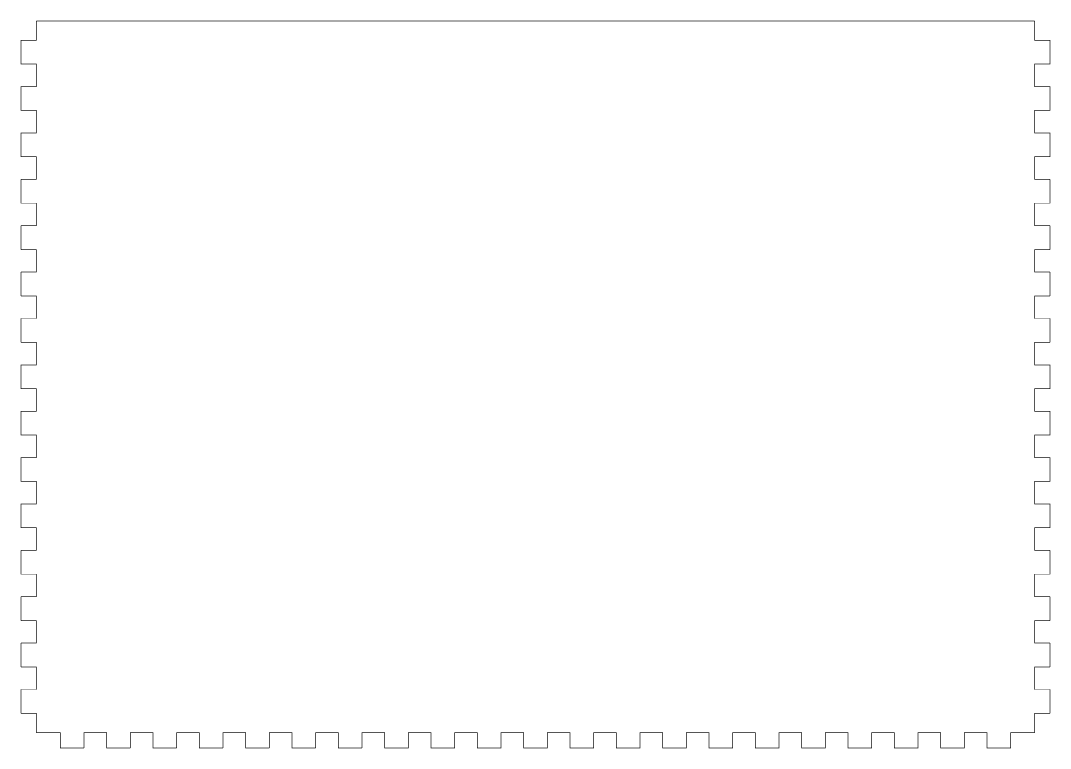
# Model space of a CAD drawing. Extents: x 1 to 1342, y 1 to 618.
# Drawn here: x 1.2 to 334.6, y 1.4 to 236.9 of the extents above; entities that cross this region are included whole.
import ezdxf

# ---------------------------------------------------------------- set-up
doc = ezdxf.new("R2010")
doc.units = 0
doc.layers.get('0').update_dxf_attribs({"linetype": 'CONTINUOUS'})

msp = doc.modelspace()

# ---------------------------------------------------------------- linework, layer by layer
at = {"color": 0, "const_width": 0.2}
for points in [[(6.37755, 236.761), (6.35963, 236.761), (6.3059, 236.732), (6.27697, 236.678), (6.27697, 236.66)], [(6.27697, 236.66), (6.27697, 230.411)], [(329.377, 236.761), (6.37755, 236.761)], [(329.478, 236.66), (329.478, 236.678), (329.448, 236.732), (329.394, 236.761), (329.377, 236.761)], [(329.478, 230.411), (329.478, 236.66)], [(6.37755, 230.511), (1.37804, 230.511), (1.36012, 230.511), (1.30638, 230.482), (1.27744, 230.429), (1.27744, 230.411)], [(1.27744, 230.411), (1.27744, 222.91), (1.27744, 222.893), (1.30638, 222.84), (1.36012, 222.81), (1.37804, 222.81)], [(6.27697, 230.411), (6.27697, 230.429), (6.3059, 230.482), (6.35963, 230.511), (6.37755, 230.511)], [(334.377, 230.511), (329.377, 230.511), (329.394, 230.511), (329.448, 230.482), (329.478, 230.429), (329.478, 230.411)], [(334.477, 222.91), (334.477, 230.411), (334.477, 230.429), (334.447, 230.482), (334.393, 230.511), (334.377, 230.511)], [(1.37804, 222.81), (6.37755, 222.81), (6.35963, 222.81), (6.3059, 222.84), (6.27697, 222.893), (6.27697, 222.91)], [(6.27697, 222.91), (6.27697, 215.409)], [(329.478, 222.91), (329.478, 222.893), (329.448, 222.84), (329.394, 222.81), (329.377, 222.81)], [(329.377, 222.81), (334.377, 222.81), (334.393, 222.81), (334.447, 222.84), (334.477, 222.893), (334.477, 222.91)], [(329.478, 215.409), (329.478, 222.91)], [(6.37755, 215.51), (1.37804, 215.51), (1.36012, 215.51), (1.30638, 215.481), (1.27744, 215.427), (1.27744, 215.409)], [(1.27744, 215.409), (1.27744, 207.909), (1.27744, 207.892), (1.30638, 207.838), (1.36012, 207.808), (1.37804, 207.808)], [(6.27697, 215.409), (6.27697, 215.427), (6.3059, 215.481), (6.35963, 215.51), (6.37755, 215.51)], [(334.377, 215.51), (329.377, 215.51), (329.394, 215.51), (329.448, 215.481), (329.478, 215.427), (329.478, 215.409)], [(334.477, 207.909), (334.477, 215.409), (334.477, 215.427), (334.447, 215.481), (334.393, 215.51), (334.377, 215.51)], [(1.37804, 207.808), (6.37755, 207.808), (6.35963, 207.808), (6.3059, 207.838), (6.27697, 207.892), (6.27697, 207.909)], [(6.27697, 207.909), (6.27697, 200.408)], [(329.478, 207.909), (329.478, 207.892), (329.448, 207.838), (329.394, 207.808), (329.377, 207.808)], [(329.377, 207.808), (334.377, 207.808), (334.393, 207.808), (334.447, 207.838), (334.477, 207.892), (334.477, 207.909)], [(329.478, 200.408), (329.478, 207.909)], [(6.37755, 200.509), (1.37804, 200.509), (1.36012, 200.509), (1.30638, 200.48), (1.27744, 200.426), (1.27744, 200.408)], [(1.27744, 200.408), (1.27744, 192.907), (1.27744, 192.891), (1.30638, 192.837), (1.36012, 192.807), (1.37804, 192.807)], [(6.27697, 200.408), (6.27697, 200.426), (6.3059, 200.48), (6.35963, 200.509), (6.37755, 200.509)], [(334.377, 200.509), (329.377, 200.509), (329.394, 200.509), (329.448, 200.48), (329.478, 200.426), (329.478, 200.408)], [(334.477, 192.907), (334.477, 200.408), (334.477, 200.426), (334.447, 200.48), (334.393, 200.509), (334.377, 200.509)], [(1.37804, 192.807), (6.37755, 192.807), (6.35963, 192.807), (6.3059, 192.837), (6.27697, 192.891), (6.27697, 192.907)], [(6.27697, 192.907), (6.27697, 185.407)], [(329.478, 192.907), (329.478, 192.891), (329.448, 192.837), (329.394, 192.807), (329.377, 192.807)], [(329.377, 192.807), (334.377, 192.807), (334.393, 192.807), (334.447, 192.837), (334.477, 192.891), (334.477, 192.907)], [(329.478, 185.407), (329.478, 192.907)], [(6.37755, 185.507), (1.37804, 185.507), (1.36012, 185.507), (1.30638, 185.479), (1.27744, 185.425), (1.27744, 185.407)], [(1.27744, 185.407), (1.27744, 177.906), (1.27744, 177.89), (1.30638, 177.836), (1.36012, 177.806), (1.37804, 177.806)], [(6.27697, 185.407), (6.27697, 185.425), (6.3059, 185.479), (6.35963, 185.507), (6.37755, 185.507)], [(334.377, 185.507), (329.377, 185.507), (329.394, 185.507), (329.448, 185.479), (329.478, 185.425), (329.478, 185.407)], [(334.477, 177.906), (334.477, 185.407), (334.477, 185.425), (334.447, 185.479), (334.393, 185.507), (334.377, 185.507)], [(1.37804, 177.806), (6.37755, 177.806), (6.35963, 177.806), (6.3059, 177.836), (6.27697, 177.89), (6.27697, 177.906)], [(6.27697, 177.906), (6.27697, 170.405)], [(329.478, 177.906), (329.478, 177.89), (329.448, 177.836), (329.394, 177.806), (329.377, 177.806)], [(329.377, 177.806), (334.377, 177.806), (334.393, 177.806), (334.447, 177.836), (334.477, 177.89), (334.477, 177.906)], [(329.478, 170.405), (329.478, 177.906)], [(6.37755, 170.506), (1.37804, 170.506), (1.36012, 170.506), (1.30638, 170.477), (1.27744, 170.423), (1.27744, 170.405)], [(1.27744, 170.405), (1.27744, 162.905), (1.27744, 162.888), (1.30638, 162.834), (1.36012, 162.804), (1.37804, 162.804)], [(6.27697, 170.405), (6.27697, 170.423), (6.3059, 170.477), (6.35963, 170.506), (6.37755, 170.506)], [(334.377, 170.506), (329.377, 170.506), (329.394, 170.506), (329.448, 170.477), (329.478, 170.423), (329.478, 170.405)], [(334.477, 162.905), (334.477, 170.405), (334.477, 170.423), (334.447, 170.477), (334.393, 170.506), (334.377, 170.506)], [(1.37804, 162.804), (6.37755, 162.804), (6.35963, 162.804), (6.3059, 162.834), (6.27697, 162.888), (6.27697, 162.905)], [(6.27697, 162.905), (6.27697, 155.404)], [(329.478, 162.905), (329.478, 162.888), (329.448, 162.834), (329.394, 162.804), (329.377, 162.804)], [(329.377, 162.804), (334.377, 162.804), (334.393, 162.804), (334.447, 162.834), (334.477, 162.888), (334.477, 162.905)], [(329.478, 155.404), (329.478, 162.905)], [(6.37755, 155.505), (1.37804, 155.505), (1.36012, 155.505), (1.30638, 155.476), (1.27744, 155.422), (1.27744, 155.404)], [(1.27744, 155.404), (1.27744, 147.903), (1.27744, 147.887), (1.30638, 147.833), (1.36012, 147.803), (1.37804, 147.803)], [(6.27697, 155.404), (6.27697, 155.422), (6.3059, 155.476), (6.35963, 155.505), (6.37755, 155.505)], [(334.377, 155.505), (329.377, 155.505), (329.394, 155.505), (329.448, 155.476), (329.478, 155.422), (329.478, 155.404)], [(334.477, 147.903), (334.477, 155.404), (334.477, 155.422), (334.447, 155.476), (334.393, 155.505), (334.377, 155.505)], [(1.37804, 147.803), (6.37755, 147.803), (6.35963, 147.803), (6.3059, 147.833), (6.27697, 147.887), (6.27697, 147.903)], [(6.27697, 147.903), (6.27697, 140.403)], [(329.478, 147.903), (329.478, 147.887), (329.448, 147.833), (329.394, 147.803), (329.377, 147.803)], [(329.377, 147.803), (334.377, 147.803), (334.393, 147.803), (334.447, 147.833), (334.477, 147.887), (334.477, 147.903)], [(329.478, 140.403), (329.478, 147.903)], [(6.37755, 140.503), (1.37804, 140.503), (1.36012, 140.503), (1.30638, 140.474), (1.27744, 140.421), (1.27744, 140.403)], [(1.27744, 140.403), (1.27744, 132.902), (1.27744, 132.886), (1.30638, 132.832), (1.36012, 132.801), (1.37804, 132.801)], [(6.27697, 140.403), (6.27697, 140.421), (6.3059, 140.474), (6.35963, 140.503), (6.37755, 140.503)], [(334.377, 140.503), (329.377, 140.503), (329.394, 140.503), (329.448, 140.474), (329.478, 140.421), (329.478, 140.403)], [(334.477, 132.902), (334.477, 140.403), (334.477, 140.421), (334.447, 140.474), (334.393, 140.503), (334.377, 140.503)], [(1.37804, 132.801), (6.37755, 132.801), (6.35963, 132.801), (6.3059, 132.832), (6.27697, 132.886), (6.27697, 132.902)], [(6.27697, 132.902), (6.27697, 125.402)], [(329.478, 132.902), (329.478, 132.886), (329.448, 132.832), (329.394, 132.801), (329.377, 132.801)], [(329.377, 132.801), (334.377, 132.801), (334.393, 132.801), (334.447, 132.832), (334.477, 132.886), (334.477, 132.902)], [(329.478, 125.402), (329.478, 132.902)], [(6.37755, 125.502), (1.37804, 125.502), (1.36012, 125.502), (1.30638, 125.473), (1.27744, 125.42), (1.27744, 125.402)], [(1.27744, 125.402), (1.27744, 117.901), (1.27744, 117.884), (1.30638, 117.831), (1.36012, 117.8), (1.37804, 117.8)], [(6.27697, 125.402), (6.27697, 125.42), (6.3059, 125.473), (6.35963, 125.502), (6.37755, 125.502)], [(334.377, 125.502), (329.377, 125.502), (329.394, 125.502), (329.448, 125.473), (329.478, 125.42), (329.478, 125.402)], [(334.477, 117.901), (334.477, 125.402), (334.477, 125.42), (334.447, 125.473), (334.393, 125.502), (334.377, 125.502)], [(1.37804, 117.8), (6.37755, 117.8), (6.35963, 117.8), (6.3059, 117.831), (6.27697, 117.884), (6.27697, 117.901)], [(6.27697, 117.901), (6.27697, 110.4)], [(329.478, 117.901), (329.478, 117.884), (329.448, 117.831), (329.394, 117.8), (329.377, 117.8)], [(329.377, 117.8), (334.377, 117.8), (334.393, 117.8), (334.447, 117.831), (334.477, 117.884), (334.477, 117.901)], [(329.478, 110.4), (329.478, 117.901)], [(6.37755, 110.501), (1.37804, 110.501), (1.36012, 110.501), (1.30638, 110.472), (1.27744, 110.418), (1.27744, 110.4)], [(1.27744, 110.4), (1.27744, 102.9), (1.27744, 102.883), (1.30638, 102.829), (1.36012, 102.799), (1.37804, 102.799)], [(6.27697, 110.4), (6.27697, 110.418), (6.3059, 110.472), (6.35963, 110.501), (6.37755, 110.501)], [(334.377, 110.501), (329.377, 110.501), (329.394, 110.501), (329.448, 110.472), (329.478, 110.418), (329.478, 110.4)], [(334.477, 102.9), (334.477, 110.4), (334.477, 110.418), (334.447, 110.472), (334.393, 110.501), (334.377, 110.501)], [(1.37804, 102.799), (6.37755, 102.799), (6.35963, 102.799), (6.3059, 102.829), (6.27697, 102.883), (6.27697, 102.9)], [(6.27697, 102.9), (6.27697, 95.3989)], [(329.478, 102.9), (329.478, 102.883), (329.448, 102.829), (329.394, 102.799), (329.377, 102.799)], [(329.377, 102.799), (334.377, 102.799), (334.393, 102.799), (334.447, 102.829), (334.477, 102.883), (334.477, 102.9)], [(329.478, 95.3989), (329.478, 102.9)], [(6.37755, 95.4994), (1.37804, 95.4994), (1.36012, 95.4994), (1.30638, 95.4705), (1.27744, 95.4169), (1.27744, 95.3989)], [(1.27744, 95.3989), (1.27744, 87.8981), (1.27744, 87.8815), (1.30638, 87.8279), (1.36012, 87.7976), (1.37804, 87.7976)], [(6.27697, 95.3989), (6.27697, 95.4169), (6.3059, 95.4705), (6.35963, 95.4994), (6.37755, 95.4994)], [(334.377, 95.4994), (329.377, 95.4994), (329.394, 95.4994), (329.448, 95.4705), (329.478, 95.4169), (329.478, 95.3989)], [(334.477, 87.8981), (334.477, 95.3989), (334.477, 95.4169), (334.447, 95.4705), (334.393, 95.4994), (334.377, 95.4994)], [(1.37804, 87.7976), (6.37755, 87.7976), (6.35963, 87.7976), (6.3059, 87.8279), (6.27697, 87.8815), (6.27697, 87.8981)], [(6.27697, 87.8981), (6.27697, 80.3973)], [(329.478, 87.8981), (329.478, 87.8815), (329.448, 87.8279), (329.394, 87.7976), (329.377, 87.7976)], [(329.377, 87.7976), (334.377, 87.7976), (334.393, 87.7976), (334.447, 87.8279), (334.477, 87.8815), (334.477, 87.8981)], [(329.478, 80.3973), (329.478, 87.8981)], [(6.37755, 80.4982), (1.37804, 80.4982), (1.36012, 80.4982), (1.30638, 80.4693), (1.27744, 80.4153), (1.27744, 80.3973)], [(1.27744, 80.3973), (1.27744, 72.8969), (1.27744, 72.8804), (1.30638, 72.8267), (1.36012, 72.7964), (1.37804, 72.7964)], [(6.27697, 80.3973), (6.27697, 80.4153), (6.3059, 80.4693), (6.35963, 80.4982), (6.37755, 80.4982)], [(334.377, 80.4982), (329.377, 80.4982), (329.394, 80.4982), (329.448, 80.4693), (329.478, 80.4153), (329.478, 80.3973)], [(334.477, 72.8969), (334.477, 80.3973), (334.477, 80.4153), (334.447, 80.4693), (334.393, 80.4982), (334.377, 80.4982)], [(1.37804, 72.7964), (6.37755, 72.7964), (6.35963, 72.7964), (6.3059, 72.8267), (6.27697, 72.8804), (6.27697, 72.8969)], [(6.27697, 72.8969), (6.27697, 65.3962)], [(329.478, 72.8969), (329.478, 72.8804), (329.448, 72.8267), (329.394, 72.7964), (329.377, 72.7964)], [(329.377, 72.7964), (334.377, 72.7964), (334.393, 72.7964), (334.447, 72.8267), (334.477, 72.8804), (334.477, 72.8969)], [(329.478, 65.3962), (329.478, 72.8969)], [(6.37755, 65.4967), (1.37804, 65.4967), (1.36012, 65.4967), (1.30638, 65.4678), (1.27744, 65.4142), (1.27744, 65.3962)], [(1.27744, 65.3962), (1.27744, 57.8954), (1.27744, 57.8788), (1.30638, 57.8252), (1.36012, 57.7949), (1.37804, 57.7949)], [(6.27697, 65.3962), (6.27697, 65.4142), (6.3059, 65.4678), (6.35963, 65.4967), (6.37755, 65.4967)], [(334.377, 65.4967), (329.377, 65.4967), (329.394, 65.4967), (329.448, 65.4678), (329.478, 65.4142), (329.478, 65.3962)], [(334.477, 57.8954), (334.477, 65.3962), (334.477, 65.4142), (334.447, 65.4678), (334.393, 65.4967), (334.377, 65.4967)], [(1.37804, 57.7949), (6.37755, 57.7949), (6.35963, 57.7949), (6.3059, 57.8252), (6.27697, 57.8788), (6.27697, 57.8954)], [(6.27697, 57.8954), (6.27697, 50.395)], [(329.478, 57.8954), (329.478, 57.8788), (329.448, 57.8252), (329.394, 57.7949), (329.377, 57.7949)], [(329.377, 57.7949), (334.377, 57.7949), (334.393, 57.7949), (334.447, 57.8252), (334.477, 57.8788), (334.477, 57.8954)], [(329.478, 50.395), (329.478, 57.8954)], [(6.37755, 50.4956), (1.37804, 50.4956), (1.36012, 50.4956), (1.30638, 50.4666), (1.27744, 50.4126), (1.27744, 50.395)], [(1.27744, 50.395), (1.27744, 42.8942), (1.27744, 42.8777), (1.30638, 42.824), (1.36012, 42.7937), (1.37804, 42.7937)], [(6.27697, 50.395), (6.27697, 50.4126), (6.3059, 50.4666), (6.35963, 50.4956), (6.37755, 50.4956)], [(334.377, 50.4956), (329.377, 50.4956), (329.394, 50.4956), (329.448, 50.4666), (329.478, 50.4126), (329.478, 50.395)], [(334.477, 42.8942), (334.477, 50.395), (334.477, 50.4126), (334.447, 50.4666), (334.393, 50.4956), (334.377, 50.4956)], [(1.37804, 42.7937), (6.37755, 42.7937), (6.35963, 42.7937), (6.3059, 42.824), (6.27697, 42.8777), (6.27697, 42.8942)], [(6.27697, 42.8942), (6.27697, 35.3935)], [(329.478, 42.8942), (329.478, 42.8777), (329.448, 42.824), (329.394, 42.7937), (329.377, 42.7937)], [(329.377, 42.7937), (334.377, 42.7937), (334.393, 42.7937), (334.447, 42.824), (334.477, 42.8777), (334.477, 42.8942)], [(329.478, 35.3935), (329.478, 42.8942)], [(6.37755, 35.494), (1.37804, 35.494), (1.36012, 35.494), (1.30638, 35.4651), (1.27744, 35.4115), (1.27744, 35.3935)], [(1.27744, 35.3935), (1.27744, 27.8929), (1.27744, 27.8763), (1.30638, 27.8226), (1.36012, 27.7923), (1.37804, 27.7923)], [(6.27697, 35.3935), (6.27697, 35.4115), (6.3059, 35.4651), (6.35963, 35.494), (6.37755, 35.494)], [(334.377, 35.494), (329.377, 35.494), (329.394, 35.494), (329.448, 35.4651), (329.478, 35.4115), (329.478, 35.3935)], [(334.477, 27.8929), (334.477, 35.3935), (334.477, 35.4115), (334.447, 35.4651), (334.393, 35.494), (334.377, 35.494)], [(1.37804, 27.7923), (6.37755, 27.7923), (6.35963, 27.7923), (6.3059, 27.8226), (6.27697, 27.8763), (6.27697, 27.8929)], [(6.27697, 27.8929), (6.27697, 20.3922)], [(329.478, 27.8929), (329.478, 27.8763), (329.448, 27.8226), (329.394, 27.7923), (329.377, 27.7923)], [(329.377, 27.7923), (334.377, 27.7923), (334.393, 27.7923), (334.447, 27.8226), (334.477, 27.8763), (334.477, 27.8929)], [(329.478, 20.3922), (329.478, 27.8929)], [(6.37755, 20.4928), (1.37804, 20.4928), (1.36012, 20.4928), (1.30638, 20.4639), (1.27744, 20.4101), (1.27744, 20.3922)], [(1.27744, 20.3922), (1.27744, 12.8916), (1.27744, 12.875), (1.30638, 12.8213), (1.36012, 12.7909), (1.37804, 12.7909)], [(6.27697, 20.3922), (6.27697, 20.4101), (6.3059, 20.4639), (6.35963, 20.4928), (6.37755, 20.4928)], [(334.377, 20.4928), (329.377, 20.4928), (329.394, 20.4928), (329.448, 20.4639), (329.478, 20.4101), (329.478, 20.3922)], [(334.477, 12.8916), (334.477, 20.3922), (334.477, 20.4101), (334.447, 20.4639), (334.393, 20.4928), (334.377, 20.4928)], [(1.37804, 12.7909), (6.37755, 12.7909), (6.35963, 12.7909), (6.3059, 12.8213), (6.27697, 12.875), (6.27697, 12.8916)], [(6.27697, 12.8916), (6.27697, 6.64214)], [(329.478, 12.8916), (329.478, 12.875), (329.448, 12.8213), (329.394, 12.7909), (329.377, 12.7909)], [(329.377, 12.7909), (334.377, 12.7909), (334.393, 12.7909), (334.447, 12.8213), (334.477, 12.875), (334.477, 12.8916)], [(329.478, 6.64214), (329.478, 12.8916)], [(6.27697, 6.64214), (6.27697, 6.62563), (6.3059, 6.57186), (6.35963, 6.54156), (6.37755, 6.54156)], [(14.1001, 6.54156), (14.0822, 6.54156), (14.0284, 6.57186), (13.9995, 6.62563), (13.9995, 6.64214)], [(13.9995, 6.64214), (13.9995, 1.64262), (13.9995, 1.62609), (14.0284, 1.57234), (14.0822, 1.54202), (14.1001, 1.54202)], [(21.7013, 1.64262), (21.7013, 6.64214), (21.7013, 6.62563), (21.671, 6.57186), (21.6173, 6.54156), (21.6008, 6.54156)], [(29.1014, 6.54156), (29.0835, 6.54156), (29.0298, 6.57186), (29.0008, 6.62563), (29.0008, 6.64214)], [(29.0008, 6.64214), (29.0008, 1.64262), (29.0008, 1.62609), (29.0298, 1.57234), (29.0835, 1.54202), (29.1014, 1.54202)], [(36.7026, 1.64262), (36.7026, 6.64214), (36.7026, 6.62563), (36.6723, 6.57186), (36.6187, 6.54156), (36.6021, 6.54156)], [(44.1029, 6.54156), (44.0849, 6.54156), (44.0313, 6.57186), (44.002, 6.62563), (44.002, 6.64214)], [(44.002, 6.64214), (44.002, 1.64262), (44.002, 1.62609), (44.0313, 1.57234), (44.0849, 1.54202), (44.1029, 1.54202)], [(51.7042, 1.64262), (51.7042, 6.64214), (51.7042, 6.62563), (51.6738, 6.57186), (51.6199, 6.54156), (51.6033, 6.54156)], [(59.104, 6.54156), (59.086, 6.54156), (59.0324, 6.57186), (59.0035, 6.62563), (59.0035, 6.64214)], [(59.0035, 6.64214), (59.0035, 1.64262), (59.0035, 1.62609), (59.0324, 1.57234), (59.086, 1.54202), (59.104, 1.54202)], [(66.7053, 1.64262), (66.7053, 6.64214), (66.7053, 6.62563), (66.675, 6.57186), (66.6214, 6.54156), (66.6048, 6.54156)], [(74.1056, 6.54156), (74.0876, 6.54156), (74.0336, 6.57186), (74.0047, 6.62563), (74.0047, 6.64214)], [(74.0047, 6.64214), (74.0047, 1.64262), (74.0047, 1.62609), (74.0336, 1.57234), (74.0876, 1.54202), (74.1056, 1.54202)], [(81.7065, 1.64262), (81.7065, 6.64214), (81.7065, 6.62563), (81.6762, 6.57186), (81.6225, 6.54156), (81.606, 6.54156)], [(89.1067, 6.54156), (89.0887, 6.54156), (89.0351, 6.57186), (89.0062, 6.62563), (89.0062, 6.64214)], [(89.0062, 6.64214), (89.0062, 1.64262), (89.0062, 1.62609), (89.0351, 1.57234), (89.0887, 1.54202), (89.1067, 1.54202)], [(96.708, 1.64262), (96.708, 6.64214), (96.708, 6.62563), (96.6777, 6.57186), (96.6241, 6.54156), (96.6075, 6.54156)], [(104.108, 6.54156), (104.09, 6.54156), (104.036, 6.57186), (104.007, 6.62563), (104.007, 6.64214)], [(104.007, 6.64214), (104.007, 1.64262), (104.007, 1.62609), (104.036, 1.57234), (104.09, 1.54202), (104.108, 1.54202)], [(111.709, 1.64262), (111.709, 6.64214), (111.709, 6.62563), (111.679, 6.57186), (111.625, 6.54156), (111.609, 6.54156)], [(119.109, 6.54156), (119.091, 6.54156), (119.038, 6.57186), (119.009, 6.62563), (119.009, 6.64214)], [(119.009, 6.64214), (119.009, 1.64262), (119.009, 1.62609), (119.038, 1.57234), (119.091, 1.54202), (119.109, 1.54202)], [(126.711, 1.64262), (126.711, 6.64214), (126.711, 6.62563), (126.68, 6.57186), (126.626, 6.54156), (126.61, 6.54156)], [(134.111, 6.54156), (134.093, 6.54156), (134.039, 6.57186), (134.01, 6.62563), (134.01, 6.64214)], [(134.01, 6.64214), (134.01, 1.64262), (134.01, 1.62609), (134.039, 1.57234), (134.093, 1.54202), (134.111, 1.54202)], [(141.712, 1.64262), (141.712, 6.64214), (141.712, 6.62563), (141.682, 6.57186), (141.628, 6.54156), (141.611, 6.54156)], [(149.112, 6.54156), (149.094, 6.54156), (149.04, 6.57186), (149.012, 6.62563), (149.012, 6.64214)], [(149.012, 6.64214), (149.012, 1.64262), (149.012, 1.62609), (149.04, 1.57234), (149.094, 1.54202), (149.112, 1.54202)], [(156.713, 1.64262), (156.713, 6.64214), (156.713, 6.62563), (156.683, 6.57186), (156.629, 6.54156), (156.613, 6.54156)], [(164.113, 6.54156), (164.095, 6.54156), (164.042, 6.57186), (164.013, 6.62563), (164.013, 6.64214)], [(164.013, 6.64214), (164.013, 1.64262), (164.013, 1.62609), (164.042, 1.57234), (164.095, 1.54202), (164.113, 1.54202)], [(171.715, 1.64262), (171.715, 6.64214), (171.715, 6.62563), (171.684, 6.57186), (171.631, 6.54156), (171.614, 6.54156)], [(179.115, 6.54156), (179.097, 6.54156), (179.043, 6.57186), (179.014, 6.62563), (179.014, 6.64214)], [(179.014, 6.64214), (179.014, 1.64262), (179.014, 1.62609), (179.043, 1.57234), (179.097, 1.54202), (179.115, 1.54202)], [(186.716, 1.64262), (186.716, 6.64214), (186.716, 6.62563), (186.686, 6.57186), (186.632, 6.54156), (186.615, 6.54156)], [(194.116, 6.54156), (194.098, 6.54156), (194.044, 6.57186), (194.015, 6.62563), (194.015, 6.64214)], [(194.015, 6.64214), (194.015, 1.64262), (194.015, 1.62609), (194.044, 1.57234), (194.098, 1.54202), (194.116, 1.54202)], [(201.717, 1.64262), (201.717, 6.64214), (201.717, 6.62563), (201.687, 6.57186), (201.633, 6.54156), (201.617, 6.54156)], [(209.117, 6.54156), (209.1, 6.54156), (209.046, 6.57186), (209.017, 6.62563), (209.017, 6.64214)], [(209.017, 6.64214), (209.017, 1.64262), (209.017, 1.62609), (209.046, 1.57234), (209.1, 1.54202), (209.117, 1.54202)], [(216.718, 1.64262), (216.718, 6.64214), (216.718, 6.62563), (216.688, 6.57186), (216.634, 6.54156), (216.618, 6.54156)], [(224.119, 6.54156), (224.101, 6.54156), (224.047, 6.57186), (224.018, 6.62563), (224.018, 6.64214)], [(224.018, 6.64214), (224.018, 1.64262), (224.018, 1.62609), (224.047, 1.57234), (224.101, 1.54202), (224.119, 1.54202)], [(231.72, 1.64262), (231.72, 6.64214), (231.72, 6.62563), (231.69, 6.57186), (231.636, 6.54156), (231.619, 6.54156)], [(239.12, 6.54156), (239.102, 6.54156), (239.048, 6.57186), (239.019, 6.62563), (239.019, 6.64214)], [(239.019, 6.64214), (239.019, 1.64262), (239.019, 1.62609), (239.048, 1.57234), (239.102, 1.54202), (239.12, 1.54202)], [(246.721, 1.64262), (246.721, 6.64214), (246.721, 6.62563), (246.691, 6.57186), (246.637, 6.54156), (246.621, 6.54156)], [(254.121, 6.54156), (254.103, 6.54156), (254.05, 6.57186), (254.021, 6.62563), (254.021, 6.64214)], [(254.021, 6.64214), (254.021, 1.64262), (254.021, 1.62609), (254.05, 1.57234), (254.103, 1.54202), (254.121, 1.54202)], [(261.723, 1.64262), (261.723, 6.64214), (261.723, 6.62563), (261.692, 6.57186), (261.638, 6.54156), (261.622, 6.54156)], [(269.123, 6.54156), (269.105, 6.54156), (269.051, 6.57186), (269.022, 6.62563), (269.022, 6.64214)], [(269.022, 6.64214), (269.022, 1.64262), (269.022, 1.62609), (269.051, 1.57234), (269.105, 1.54202), (269.123, 1.54202)], [(276.724, 1.64262), (276.724, 6.64214), (276.724, 6.62563), (276.693, 6.57186), (276.64, 6.54156), (276.623, 6.54156)], [(284.124, 6.54156), (284.106, 6.54156), (284.052, 6.57186), (284.023, 6.62563), (284.023, 6.64214)], [(284.023, 6.64214), (284.023, 1.64262), (284.023, 1.62609), (284.052, 1.57234), (284.106, 1.54202), (284.124, 1.54202)], [(291.725, 1.64262), (291.725, 6.64214), (291.725, 6.62563), (291.695, 6.57186), (291.641, 6.54156), (291.624, 6.54156)], [(299.125, 6.54156), (299.107, 6.54156), (299.054, 6.57186), (299.025, 6.62563), (299.025, 6.64214)], [(299.025, 6.64214), (299.025, 1.64262), (299.025, 1.62609), (299.054, 1.57234), (299.107, 1.54202), (299.125, 1.54202)], [(306.727, 1.64262), (306.727, 6.64214), (306.727, 6.62563), (306.696, 6.57186), (306.643, 6.54156), (306.626, 6.54156)], [(314.127, 6.54156), (314.109, 6.54156), (314.055, 6.57186), (314.026, 6.62563), (314.026, 6.64214)], [(314.026, 6.64214), (314.026, 1.64262), (314.026, 1.62609), (314.055, 1.57234), (314.109, 1.54202), (314.127, 1.54202)], [(321.728, 1.64262), (321.728, 6.64214), (321.728, 6.62563), (321.697, 6.57186), (321.644, 6.54156), (321.627, 6.54156)], [(329.377, 6.54156), (329.394, 6.54156), (329.448, 6.57186), (329.478, 6.62563), (329.478, 6.64214)], [(6.35, 6.54156), (14.1001, 6.54156)], [(21.6008, 6.54156), (29.1014, 6.54156)], [(36.6021, 6.54156), (44.1029, 6.54156)], [(51.6033, 6.54156), (59.104, 6.54156)], [(66.6048, 6.54156), (74.1056, 6.54156)], [(81.606, 6.54156), (89.1067, 6.54156)], [(96.6075, 6.54156), (104.108, 6.54156)], [(111.609, 6.54156), (119.109, 6.54156)], [(126.61, 6.54156), (134.111, 6.54156)], [(141.611, 6.54156), (149.112, 6.54156)], [(156.613, 6.54156), (164.113, 6.54156)], [(171.614, 6.54156), (179.115, 6.54156)], [(186.615, 6.54156), (194.116, 6.54156)], [(201.617, 6.54156), (209.117, 6.54156)], [(216.618, 6.54156), (224.119, 6.54156)], [(231.619, 6.54156), (239.12, 6.54156)], [(246.621, 6.54156), (254.121, 6.54156)], [(261.622, 6.54156), (269.123, 6.54156)], [(276.623, 6.54156), (284.124, 6.54156)], [(291.624, 6.54156), (299.125, 6.54156)], [(306.626, 6.54156), (314.127, 6.54156)], [(321.627, 6.54156), (329.377, 6.54156)], [(14.1001, 1.54202), (21.6008, 1.54202), (21.6173, 1.54202), (21.671, 1.57234), (21.7013, 1.62609), (21.7013, 1.64262)], [(29.1014, 1.54202), (36.6021, 1.54202), (36.6187, 1.54202), (36.6723, 1.57234), (36.7026, 1.62609), (36.7026, 1.64262)], [(44.1029, 1.54202), (51.6033, 1.54202), (51.6199, 1.54202), (51.6738, 1.57234), (51.7042, 1.62609), (51.7042, 1.64262)], [(59.104, 1.54202), (66.6048, 1.54202), (66.6214, 1.54202), (66.675, 1.57234), (66.7053, 1.62609), (66.7053, 1.64262)], [(74.1056, 1.54202), (81.606, 1.54202), (81.6225, 1.54202), (81.6762, 1.57234), (81.7065, 1.62609), (81.7065, 1.64262)], [(89.1067, 1.54202), (96.6075, 1.54202), (96.6241, 1.54202), (96.6777, 1.57234), (96.708, 1.62609), (96.708, 1.64262)], [(104.108, 1.54202), (111.609, 1.54202), (111.625, 1.54202), (111.679, 1.57234), (111.709, 1.62609), (111.709, 1.64262)], [(119.109, 1.54202), (126.61, 1.54202), (126.626, 1.54202), (126.68, 1.57234), (126.711, 1.62609), (126.711, 1.64262)], [(134.111, 1.54202), (141.611, 1.54202), (141.628, 1.54202), (141.682, 1.57234), (141.712, 1.62609), (141.712, 1.64262)], [(149.112, 1.54202), (156.613, 1.54202), (156.629, 1.54202), (156.683, 1.57234), (156.713, 1.62609), (156.713, 1.64262)], [(164.113, 1.54202), (171.614, 1.54202), (171.631, 1.54202), (171.684, 1.57234), (171.715, 1.62609), (171.715, 1.64262)], [(179.115, 1.54202), (186.615, 1.54202), (186.632, 1.54202), (186.686, 1.57234), (186.716, 1.62609), (186.716, 1.64262)], [(194.116, 1.54202), (201.617, 1.54202), (201.633, 1.54202), (201.687, 1.57234), (201.717, 1.62609), (201.717, 1.64262)], [(209.117, 1.54202), (216.618, 1.54202), (216.634, 1.54202), (216.688, 1.57234), (216.718, 1.62609), (216.718, 1.64262)], [(224.119, 1.54202), (231.619, 1.54202), (231.636, 1.54202), (231.69, 1.57234), (231.72, 1.62609), (231.72, 1.64262)], [(239.12, 1.54202), (246.621, 1.54202), (246.637, 1.54202), (246.691, 1.57234), (246.721, 1.62609), (246.721, 1.64262)], [(254.121, 1.54202), (261.622, 1.54202), (261.638, 1.54202), (261.692, 1.57234), (261.723, 1.62609), (261.723, 1.64262)], [(269.123, 1.54202), (276.623, 1.54202), (276.64, 1.54202), (276.693, 1.57234), (276.724, 1.62609), (276.724, 1.64262)], [(284.124, 1.54202), (291.624, 1.54202), (291.641, 1.54202), (291.695, 1.57234), (291.725, 1.62609), (291.725, 1.64262)], [(299.125, 1.54202), (306.626, 1.54202), (306.643, 1.54202), (306.696, 1.57234), (306.727, 1.62609), (306.727, 1.64262)], [(314.127, 1.54202), (321.627, 1.54202), (321.644, 1.54202), (321.697, 1.57234), (321.728, 1.62609), (321.728, 1.64262)]]:
    msp.add_lwpolyline(points, dxfattribs=at)

doc.saveas('drawing.dxf')
